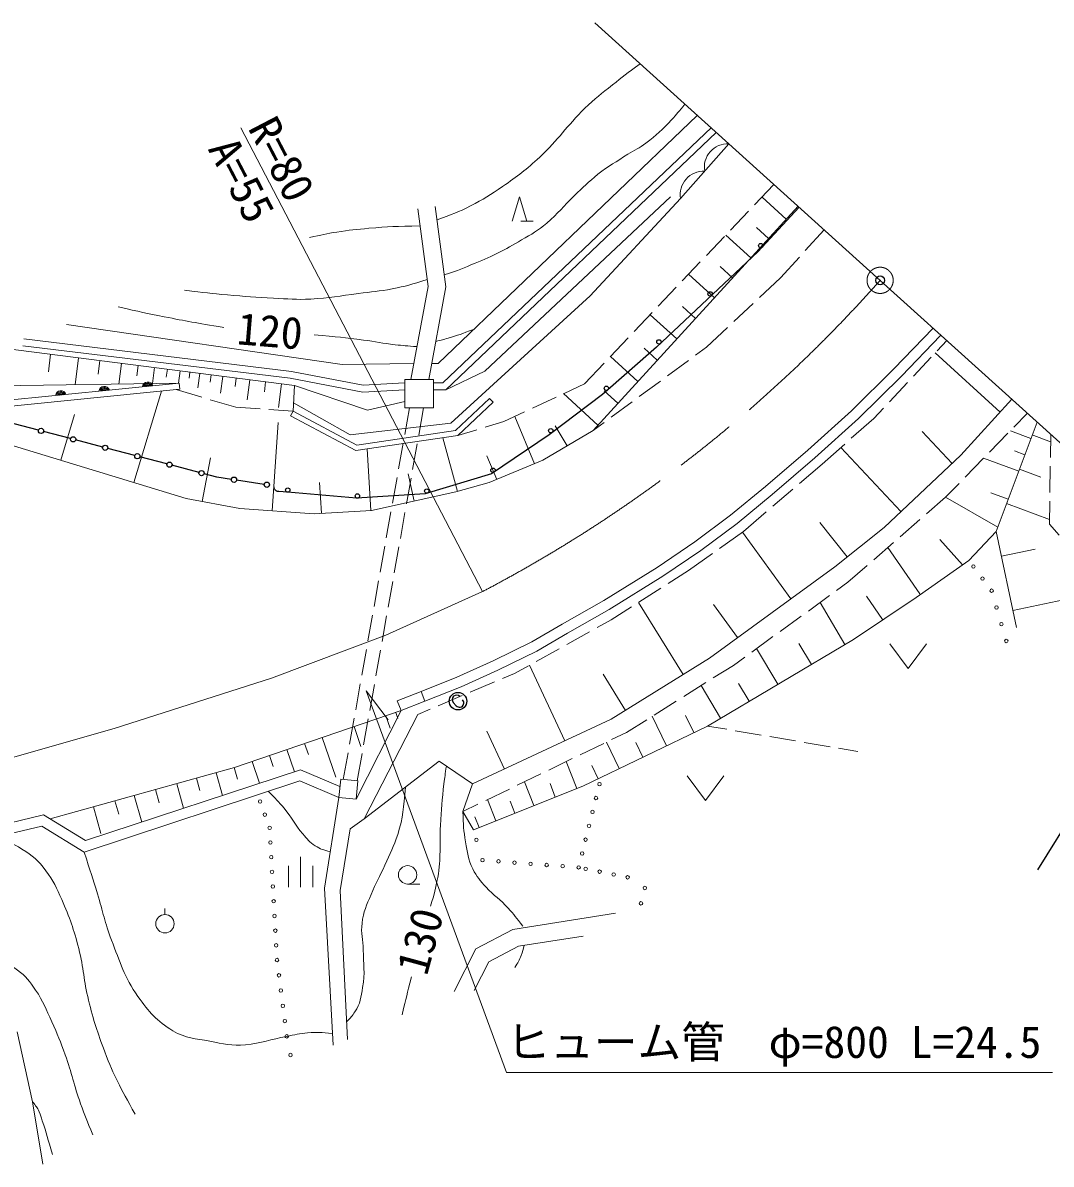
# Model space of a CAD drawing. Units: millimetres, scale not verified. Extents: x 40000 to 680000, y 20000 to 380000.
# Drawn here: x 302318 to 361176, y 254754 to 320085 of the extents above; entities that cross this region are included whole.
import ezdxf
from ezdxf.enums import TextEntityAlignment as Align

# ---------------------------------------------------------------- set-up
doc = ezdxf.new("R2010")
doc.units = ezdxf.units.MM
doc.header["$LTSCALE"] = 1000
doc.header["$PDMODE"] = 32
doc.header["$PDSIZE"] = 500
doc.linetypes.add('CHAIN', pattern=[18.5, 12, -1.5, 3.5, -1.5])
for name, color, linetype, lineweight in [('M-BGD', 7, 'Continuous', 25), ('M-BMK', 2, 'CHAIN', 13), ('M-BMK-OTRS', 5, 'Continuous', 25), ('M-STR-HTXT', 7, 'Continuous', 13), ('M-STR-STRC', 7, 'Continuous', 25), ('M-WORK', 1, 'Continuous', 13)]:
    doc.layers.add(name, color=color, linetype=linetype, lineweight=lineweight)
doc.layers.add('M-OTRS', color=6, linetype='Continuous')
doc.styles.add('ＭＳ ゴシック', font='')
doc.styles.get('ＭＳ ゴシック').set_extended_font_data('MS Gothic')

msp = doc.modelspace()

# ---------------------------------------------------------------- linework, layer by layer
at = {"layer": 'M-BGD'}
for p, q in [((303213, 296767), (301824, 297132)), ((305051, 296284), (303503, 296690)), ((306888, 295800), (305341, 296207)), ((308726, 295317), (307178, 295724)), ((310563, 294834), (309016, 295241)), ((312401, 294350), (310854, 294757)), ((313425, 294081), (312691, 294274)), ((314256, 293954), (313425, 294081)), ((316135, 293667), (314553, 293909))]:
    msp.add_line(p, q, dxfattribs=at)
for centre in [(303358, 296729), (305196, 296245), (307033, 295762), (308871, 295279), (310708, 294796), (312546, 294312), (314405, 293931), (316283, 293645)]:
    msp.add_circle(centre, 150, dxfattribs=at)
at = {"layer": 'M-BMK'}
for p, q in [((323085, 285025), (328627, 287529)), ((316558, 282574), (323085, 285025)), ((307554, 279697), (316558, 282574)), ((300627, 277726), (307554, 279697))]:
    msp.add_line(p, q, dxfattribs=at)
msp.add_circle((351385, 305345), 750, dxfattribs=at)
msp.add_arc((291505, 358395), 80000, 297.64719, 318.46132, dxfattribs=at)
at = {"layer": 'M-BMK-OTRS'}
for p, q in [((351385, 305345), (335053, 320085)), ((367717, 290605), (351385, 305345)), ((360412, 271594), (371990, 290301))]:
    msp.add_line(p, q, dxfattribs=at)
at = {"layer": 'M-OTRS'}
msp.add_point((351385, 305345), dxfattribs=at)
at = {"layer": 'M-STR-HTXT'}
for p, q in [((328627, 287529), (314794, 314075)), ((321971, 281853), (323224, 280183))]:
    msp.add_line(p, q, dxfattribs=at)
msp.add_lwpolyline([(321971, 281853), (330000, 260000), (361250, 260000)], dxfattribs=at)
at = {"layer": 'M-STR-STRC'}
for p, q in [((346744, 309534), (344392, 306969)), ((344392, 306969), (338577, 301512)), ((338577, 301512), (335487, 298801)), ((335487, 298801), (332441, 296507)), ((332441, 296507), (329142, 294261)), ((329142, 294261), (325352, 293125)), ((316695, 293503), (316698, 293533)), ((316701, 293452), (316695, 293503)), ((316725, 293390), (316701, 293452)), ((316752, 293347), (316725, 293390)), ((316789, 293314), (316752, 293347)), ((316846, 293279), (316789, 293314)), ((316895, 293265), (316846, 293279)), ((316975, 293258), (316895, 293265)), ((317473, 293215), (316975, 293258)), ((321420, 292873), (317473, 293215)), ((325352, 293125), (321420, 292873)), ((326953, 281181), (327121, 280995))]:
    msp.add_line(p, q, dxfattribs=at)
for centre, radius in [((344556, 307332), 125), ((341654, 304571), 125), ((338726, 301823), 125), ((335718, 299169), 125), ((332537, 296735), 125), ((329228, 294471), 125), ((317484, 293339), 125), ((325440, 293282), 125), ((321466, 293001), 125), ((327223, 281255), 500)]:
    msp.add_circle(centre, radius, dxfattribs=at)
for centre, start, end in [((327139, 281348), 41.99826, 221.99826), ((327306, 281162), 221.99826, 41.99826)]:
    msp.add_arc(centre, 250, start, end, dxfattribs=at)
at = {"layer": 'M-WORK'}
for p, q in [((326081, 300591), (340921, 314789)), ((326365, 299482), (341734, 314097)), ((326525, 299082), (342010, 313807)), ((342723, 313163), (339964, 310027)), ((344195, 309658), (345309, 310829)), ((328755, 300148), (339385, 310120)), ((330334, 308725), (330754, 310125)), ((330754, 310125), (331174, 308725)), ((334799, 304450), (339964, 310027)), ((346013, 308846), (344628, 310113)), ((325519, 304992), (324933, 309441)), ((326532, 304965), (325925, 309571)), ((334958, 296755), (346688, 309584)), ((342818, 308208), (343851, 309295)), ((331524, 308725), (330824, 308725)), ((345000, 307738), (344307, 308371)), ((341440, 306759), (342473, 307846)), ((343987, 306630), (342559, 307936)), ((347101, 307044), (348183, 308235)), ((345683, 305484), (346765, 306674)), ((340062, 305309), (341095, 306396)), ((342942, 305487), (342228, 306140)), ((341897, 304345), (340425, 305691)), ((344477, 304354), (345683, 305484)), ((324534, 299667), (325519, 304992)), ((325551, 299667), (326532, 304965)), ((326807, 297177), (334799, 304450)), ((338684, 303859), (339717, 304947)), ((340820, 303167), (340084, 303840)), ((343018, 302986), (344113, 304012)), ((337306, 302410), (338339, 303497)), ((339743, 301989), (338225, 303377)), ((304818, 302815), (320603, 300537)), ((341447, 301515), (342653, 302645)), ((352173, 300284), (354419, 302607)), ((317686, 300136), (302373, 301989)), ((335928, 300960), (336962, 302047)), ((352600, 299862), (354850, 302190)), ((354655, 301311), (355205, 301897)), ((301318, 301449), (317862, 299317)), ((317624, 299741), (302325, 301592)), ((338633, 300775), (337874, 301469)), ((340823, 301057), (341447, 301515)), ((358254, 297798), (354538, 301186)), ((303906, 301115), (303778, 300117)), ((305503, 300910), (305304, 299372)), ((306733, 300751), (306634, 299982)), ((307963, 300593), (307810, 299408)), ((320603, 300537), (324702, 300578)), ((325721, 300589), (326081, 300591)), ((334470, 299426), (335584, 300598)), ((337523, 299560), (335958, 300991)), ((339211, 299874), (340420, 300761)), ((353287, 299852), (354313, 300946)), ((308911, 300470), (308834, 299878)), ((309859, 300348), (309741, 299435)), ((310589, 300254), (310530, 299798)), ((311320, 300160), (311229, 299456)), ((311883, 300088), (311837, 299736)), ((312446, 300015), (312340, 299196)), ((313101, 299931), (313048, 299521)), ((321801, 299343), (317686, 300136)), ((326525, 299082), (328755, 300148)), ((349740, 297868), (352173, 300284)), ((311272, 299457), (295215, 297855)), ((295586, 299233), (311272, 299457)), ((311272, 299457), (311307, 299109)), ((313756, 299846), (313632, 298880)), ((314530, 299747), (314467, 299263)), ((315303, 299647), (315156, 298507)), ((316215, 299529), (316142, 298959)), ((317127, 299412), (316954, 298067)), ((321774, 298941), (317624, 299741)), ((317862, 299317), (317788, 297863)), ((317862, 299317), (322045, 297905)), ((324159, 299471), (321801, 299343)), ((324180, 299667), (325814, 299667)), ((324180, 298045), (324180, 299667)), ((325814, 299667), (325814, 298045)), ((325814, 299482), (326365, 299482)), ((333294, 298874), (334470, 299426)), ((337598, 298691), (338807, 299578)), ((350152, 297432), (352600, 299862)), ((351918, 298394), (352945, 299488)), ((311307, 299109), (296088, 297590)), ((308672, 293775), (310257, 299004)), ((312566, 298653), (311101, 299088)), ((324180, 299072), (321774, 298941)), ((325814, 299082), (326525, 299082)), ((327085, 296744), (329030, 298582)), ((329030, 298582), (329236, 298364)), ((331484, 298024), (332842, 298662)), ((335233, 297056), (333262, 298859)), ((336378, 298308), (335595, 299024)), ((314511, 298076), (313046, 298511)), ((315900, 297986), (314511, 298076)), ((317788, 297863), (316399, 297953)), ((317812, 298337), (321053, 296511)), ((322045, 297905), (324180, 298412)), ((324173, 296520), (324444, 298045)), ((325814, 298045), (324180, 298045)), ((324979, 296482), (325257, 298045)), ((327222, 296461), (329236, 298364)), ((335985, 297508), (337195, 298396)), ((351026, 297443), (351576, 298029)), ((356008, 295334), (358928, 298537)), ((295230, 297850), (311674, 292865)), ((304489, 295043), (305282, 297658)), ((317647, 297598), (317788, 297863)), ((317647, 297598), (321383, 295607)), ((317788, 297863), (321437, 295918)), ((328778, 296933), (329855, 297259)), ((329855, 297259), (331031, 297812)), ((331599, 294849), (330472, 297549)), ((347253, 295630), (349740, 297868)), ((347649, 295179), (350152, 297432)), ((349735, 296303), (351026, 297443)), ((359048, 296947), (359816, 297736)), ((316583, 292152), (316931, 297207)), ((321053, 296511), (326807, 297177)), ((321437, 295918), (327085, 296744)), ((327222, 296461), (328300, 296788)), ((332080, 295050), (334958, 296755)), ((333470, 295874), (332789, 297023)), ((334958, 296755), (335582, 297213)), ((355506, 294863), (353785, 296695)), ((358028, 290965), (360370, 297236)), ((360020, 296299), (358844, 296738)), ((321383, 295607), (327222, 296461)), ((323822, 294551), (324085, 296028)), ((324628, 294513), (324891, 295990)), ((327203, 293267), (326351, 296333)), ((348069, 294832), (349360, 295972)), ((357651, 295515), (358699, 296589)), ((360095, 296499), (361147, 296106)), ((361154, 296529), (361134, 295208)), ((322232, 292170), (322031, 295702)), ((329439, 293948), (328876, 295298)), ((344820, 293552), (347253, 295630)), ((352574, 292109), (349133, 295772)), ((351612, 291205), (356008, 295334)), ((359669, 295358), (359081, 295578)), ((312574, 292693), (313050, 295181)), ((329017, 293771), (332080, 295050)), ((345207, 293093), (347649, 295179)), ((346766, 293715), (348069, 294832)), ((356255, 294083), (357302, 295157)), ((359317, 294418), (357312, 295167)), ((361127, 294708), (361105, 293208)), ((323472, 292582), (323735, 294059)), ((324278, 292544), (324541, 294021)), ((324718, 292712), (324375, 294266)), ((359361, 294535), (360588, 294077)), ((319407, 292009), (319306, 293775)), ((327099, 293238), (329017, 293771)), ((342831, 291901), (344820, 293552)), ((345248, 292412), (346387, 293389)), ((355137, 292936), (355906, 293725)), ((311674, 292865), (314737, 292279)), ((322277, 292173), (327099, 293238)), ((343202, 291428), (345207, 293093)), ((354036, 291977), (355137, 292936)), ((358119, 291209), (355137, 292936)), ((358718, 292813), (357716, 293188)), ((361098, 292708), (361078, 291387)), ((314737, 292279), (319000, 291986)), ((319000, 291986), (322277, 292173)), ((323122, 290613), (323384, 292090)), ((323927, 290575), (324190, 292052)), ((343567, 290969), (344869, 292087)), ((358628, 292572), (361082, 291656)), ((340771, 290373), (342831, 291901)), ((341118, 289884), (343202, 291428)), ((349505, 289515), (347933, 291476)), ((352529, 290663), (353660, 291648)), ((361078, 291387), (361632, 290761)), ((342198, 289995), (343567, 290969)), ((346281, 287114), (343504, 290925)), ((348788, 288940), (351612, 291205)), ((356465, 289313), (358028, 290965)), ((358028, 290965), (359187, 285472)), ((322771, 288644), (323034, 290121)), ((323577, 288606), (323840, 290083)), ((338622, 288917), (340771, 290373)), ((351021, 289349), (352152, 290334)), ((356108, 289069), (354801, 290504)), ((338949, 288414), (341118, 289884)), ((340423, 288731), (341791, 289705)), ((353660, 287392), (351834, 290058)), ((358327, 289547), (360262, 289956)), ((335567, 287016), (338622, 288917)), ((341622, 283719), (348788, 288940)), ((349543, 288061), (350644, 289020)), ((353446, 287200), (356465, 289313)), ((322421, 286675), (322684, 288152)), ((323226, 286637), (323489, 288114)), ((335874, 286501), (338949, 288414)), ((339262, 287994), (340423, 288731)), ((337574, 286922), (338840, 287726)), ((348897, 287592), (349543, 288061)), ((333187, 285667), (335567, 287016)), ((340109, 282780), (337548, 286905)), ((347278, 286417), (348492, 287298)), ((349375, 284502), (347949, 286905)), ((349858, 284789), (353446, 287200)), ((351527, 285932), (350614, 287264)), ((358980, 286451), (362851, 287268)), ((322070, 284706), (322333, 286183)), ((333486, 285146), (335874, 286501)), ((335992, 285916), (337152, 286654)), ((343232, 284892), (341844, 286798)), ((322876, 284668), (323139, 286144)), ((331446, 284654), (333187, 285667)), ((335196, 285474), (335992, 285916)), ((345659, 285243), (346873, 286124)), ((331730, 284125), (333486, 285146)), ((333448, 284502), (334759, 285231)), ((344040, 284068), (345254, 284949)), ((321720, 282737), (321983, 284214)), ((329244, 283571), (331446, 284654)), ((331701, 283529), (333011, 284259)), ((341506, 279833), (349858, 284789)), ((345531, 282221), (344316, 284268)), ((347453, 283361), (346740, 284563)), ((351937, 284530), (352987, 283130)), ((352987, 283130), (354037, 284530)), ((322526, 282699), (322788, 284175)), ((327166, 282630), (329244, 283571)), ((329500, 283028), (331730, 284125)), ((336001, 280229), (341622, 283719)), ((342989, 283306), (343636, 283775)), ((327402, 282078), (329500, 283028)), ((330468, 282844), (331264, 283286)), ((333342, 278989), (331322, 283319)), ((341838, 282583), (342989, 283306)), ((321369, 280768), (321632, 282245)), ((325112, 281807), (327166, 282630)), ((327929, 281771), (329311, 282355)), ((329771, 282549), (330468, 282844)), ((336809, 280731), (335528, 282793)), ((340144, 281520), (341415, 282318)), ((343893, 281249), (343285, 282273)), ((322175, 280730), (322438, 282206)), ((325112, 281807), (323745, 281269)), ((325330, 281252), (325112, 281807)), ((325335, 281250), (327402, 282078)), ((342255, 280278), (341145, 282148)), ((323745, 281269), (323963, 280714)), ((323963, 280714), (325330, 281252)), ((326087, 280992), (327469, 281576)), ((338450, 280457), (339720, 281255)), ((314426, 277455), (323963, 280714)), ((321019, 278799), (321282, 280276)), ((323963, 280714), (321395, 275641)), ((321857, 274517), (324929, 280502)), ((323099, 280419), (323342, 279708)), ((323667, 280613), (323789, 280258)), ((324929, 280502), (325626, 280797)), ((339155, 278702), (338342, 280390)), ((340723, 279456), (340251, 280436)), ((321279, 279797), (321667, 278659)), ((321825, 278760), (322088, 280237)), ((328063, 276526), (336001, 280229)), ((334367, 276397), (341506, 279833)), ((336875, 279469), (338026, 280192)), ((341506, 279833), (342604, 279648)), ((319458, 279174), (320236, 276899)), ((329878, 277372), (328868, 279538)), ((336019, 279055), (336875, 279469)), ((343097, 279564), (344576, 279314)), ((345069, 279231), (346548, 278981)), ((317432, 278482), (317865, 277216)), ((318445, 278828), (318661, 278195)), ((334219, 278185), (335569, 278838)), ((336454, 277401), (335726, 278913)), ((337804, 278051), (337398, 278896)), ((347041, 278897), (348520, 278647)), ((349013, 278564), (350110, 278378)), ((315442, 277802), (315867, 276558)), ((316437, 278142), (316649, 277520)), ((320660, 276782), (320931, 278307)), ((321459, 276706), (321737, 278268)), ((321857, 274517), (326145, 277828)), ((326145, 277828), (328063, 276526)), ((332418, 277314), (333769, 277967)), ((334024, 276260), (333412, 277795)), ((303882, 274512), (314426, 277455)), ((305899, 273279), (318207, 277328)), ((313375, 277161), (313739, 275858)), ((314418, 277452), (314599, 276801)), ((318207, 277328), (320469, 276374)), ((330618, 276443), (331968, 277096)), ((335244, 276819), (334880, 277575)), ((305823, 272622), (318181, 276688)), ((311125, 276533), (311518, 275127)), ((312250, 276847), (312446, 276144)), ((318181, 276688), (320409, 275749)), ((320408, 275736), (320510, 276797)), ((320510, 276797), (321496, 276702)), ((321496, 276702), (321395, 275641)), ((328063, 276526), (327511, 274940)), ((328106, 273901), (334367, 276397)), ((331569, 275282), (331027, 276641)), ((332796, 275771), (332491, 276538)), ((340338, 276977), (341388, 275577)), ((341388, 275577), (342438, 276977)), ((308698, 275856), (309121, 274339)), ((309911, 276195), (310123, 275436)), ((320408, 275736), (319589, 270555)), ((321395, 275641), (320408, 275736)), ((328817, 275572), (330168, 276225)), ((306367, 275205), (306790, 273688)), ((307593, 275548), (307805, 274789)), ((327511, 274940), (328367, 275354)), ((329394, 274415), (328914, 275619)), ((330482, 274848), (330211, 275528)), ((296628, 273092), (303502, 274744)), ((303502, 274744), (305899, 273279)), ((321055, 273943), (321857, 274517)), ((327511, 274940), (328106, 273901)), ((328431, 274031), (328191, 274633)), ((296769, 272509), (303401, 274103)), ((303401, 274103), (305823, 272622)), ((320475, 270426), (321055, 273943)), ((317519, 270605), (317519, 271830)), ((318219, 270605), (318219, 272355)), ((318919, 270605), (318919, 271830)), ((319589, 270555), (320075, 261568)), ((324340, 270791), (325040, 270791)), ((320910, 261888), (320475, 270426)), ((310453, 269039), (310453, 269389)), ((330361, 268196), (336235, 269115)), ((328243, 267077), (330361, 268196)), ((328991, 266341), (330680, 267233)), ((330680, 267233), (334385, 267813)), ((327004, 264639), (328243, 267077)), ((328158, 264702), (328991, 266341)), ((301986, 262320), (302879, 258324)), ((302879, 258324), (303465, 254754))]:
    msp.add_line(p, q, dxfattribs=at)
for centre, radius in [((356726, 288967), 100), ((357248, 288274), 100), ((357769, 287581), 100), ((358049, 286621), 100), ((358329, 285661), 100), ((358608, 284701), 100), ((335321, 276507), 100), ((335122, 275712), 100), ((315897, 275515), 100), ((316169, 274762), 100), ((334924, 274918), 100), ((316442, 274009), 100), ((334726, 274124), 100), ((316489, 273168), 100), ((328280, 273319), 100), ((334527, 273329), 100), ((334329, 272535), 100), ((316536, 272327), 100), ((324340, 271316), 525), ((328627, 272154), 100), ((329544, 272085), 100), ((330461, 272016), 100), ((331379, 271947), 100), ((332296, 271878), 100), ((333213, 271809), 100), ((334130, 271740), 100), ((316583, 271486), 100), ((334531, 271660), 100), ((335333, 271498), 100), ((336135, 271336), 100), ((336936, 271175), 100), ((316630, 270645), 100), ((337915, 270566), 100), ((316677, 269804), 100), ((337698, 269681), 100), ((310453, 268514), 525), ((316725, 268963), 100), ((316772, 268122), 100), ((316819, 267281), 100), ((316866, 266440), 100), ((316977, 265566), 100), ((317088, 264692), 100), ((317199, 263818), 100), ((317310, 262944), 100), ((317421, 262070), 100), ((317638, 261003), 100)]:
    msp.add_circle(centre, radius, dxfattribs=at)
for centre, radius, start, end in [((342664, 311824), 1340, 87.49085, 189.83621), ((341285, 310256), 1340, 87.49085, 189.83621), ((306981, 298974), 305, 16.08732, 175.3096), ((306981, 298974), 244, 18.72544, 172.67148), ((309468, 299222), 305, 16.08732, 175.3096), ((309468, 299222), 244, 18.72544, 172.67148), ((309468, 299222), 183, 23.18889, 168.20803), ((309468, 299222), 122, 32.49475, 158.90218), ((309468, 299222), 100, 39.06547, 152.33145), ((304493, 298725), 305, 16.08732, 175.3096), ((304493, 298725), 244, 18.72544, 172.67148), ((304493, 298725), 183, 23.18889, 168.20803), ((304493, 298725), 122, 32.49475, 158.90218), ((304493, 298725), 100, 39.06547, 152.33145), ((306981, 298974), 183, 23.18889, 168.20803), ((306981, 298974), 122, 32.49475, 158.90218), ((306981, 298974), 100, 39.06547, 152.33145)]:
    msp.add_arc(centre, radius, start, end, dxfattribs=at)
for points, knots in [([(326025, 308812), (326931, 309134), (327216, 309238), (327938, 309601), (328689, 309979), (329082, 310246), (329776, 310720), (330651, 311319), (331134, 311674), (331907, 312399), (332993, 313416), (333423, 314161), (334491, 315196), (335069, 315756), (335437, 316023), (336063, 316528), (336670, 317018), (336876, 317172), (337645, 317746)], [0, 0, 0, 0, 1, 1, 1, 2, 2, 2, 3, 3, 3, 4, 4, 4, 5, 5, 5, 6, 6, 6, 6]), ([(326441, 305651), (327284, 305943), (327525, 306039), (328204, 306325), (329277, 306776), (329870, 307060), (330868, 307657), (331448, 308003), (331794, 308177), (332307, 308616), (332967, 309180), (333251, 309588), (333879, 310188), (334395, 310681), (334680, 310965), (335237, 311413), (335863, 311916), (336269, 312122), (336942, 312559), (337342, 312818), (337608, 312902), (337981, 313198), (338587, 313679), (338925, 313959), (339447, 314530), (339758, 314870), (339869, 314997), (340206, 315435)], [0, 0, 0, 0, 1, 1, 1, 2, 2, 2, 3, 3, 3, 4, 4, 4, 5, 5, 5, 6, 6, 6, 7, 7, 7, 8, 8, 8, 9, 9, 9, 9]), ([(318720, 307790), (319462, 307962), (319674, 308008), (320292, 308110), (321005, 308227), (321410, 308255), (322130, 308323), (323272, 308429), (323661, 308428), (325062, 308467)], [0, 0, 0, 0, 1, 1, 1, 2, 2, 2, 3, 3, 3, 3]), ([(311580, 304779), (312760, 304637), (313072, 304600), (314031, 304513), (315060, 304420), (315637, 304374), (316669, 304327), (317501, 304289), (317969, 304225), (318800, 304273), (319867, 304335), (320457, 304457), (321517, 304593), (322278, 304690), (322710, 304712), (323462, 304859), (324257, 305015), (324536, 305103), (325467, 305386)], [0, 0, 0, 0, 1, 1, 1, 2, 2, 2, 3, 3, 3, 4, 4, 4, 5, 5, 5, 6, 6, 6, 6]), ([(307771, 303820), (309041, 303538), (309375, 303467), (310408, 303261), (311735, 302997), (312169, 302927), (313818, 302648)], [0, 0, 0, 0, 1, 1, 1, 2, 2, 2, 2]), ([(325954, 301846), (326292, 301929), (326385, 301957), (326659, 302035), (327235, 302201), (327423, 302280), (328110, 302532)], [0, 0, 0, 0, 1, 1, 1, 2, 2, 2, 2]), ([(318987, 302222), (320347, 302100), (320711, 302074), (321810, 301929), (322519, 301835), (322911, 301741), (323622, 301662), (324113, 301608), (324278, 301593), (324882, 301549)], [0, 0, 0, 0, 1, 1, 1, 2, 2, 2, 3, 3, 3, 3]), ([(326565, 277543), (326486, 277058), (326471, 276924), (326420, 276527), (326301, 275602), (326288, 275077), (326224, 274147), (326145, 272982), (326281, 272310), (326065, 271163), (325942, 270517), (325890, 270268), (325656, 269529)], [0, 0, 0, 0, 1, 1, 1, 2, 2, 2, 3, 3, 3, 4, 4, 4, 4]), ([(316375, 276094), (316815, 275655), (316941, 275518), (317275, 275124), (317732, 274584), (317872, 274190), (318340, 273659), (318595, 273370), (318723, 273178), (319051, 272975), (319359, 272784), (319527, 272740), (319919, 272645)], [0, 0, 0, 0, 1, 1, 1, 2, 2, 2, 3, 3, 3, 4, 4, 4, 4]), ([(320857, 262918), (321088, 263133), (321165, 263238), (321323, 263473), (321643, 263950), (321668, 264310), (321767, 264876), (321911, 265703), (321819, 266185), (321802, 267025), (321790, 267622), (321662, 267959), (321731, 268552), (321809, 269217), (322000, 269564), (322246, 270186), (322515, 270864), (322747, 271208), (323045, 271873), (323349, 272552), (323547, 272924), (323774, 273632), (324099, 274652), (324105, 275096), (324216, 276339)], [0, 0, 0, 0, 1, 1, 1, 2, 2, 2, 3, 3, 3, 4, 4, 4, 5, 5, 5, 6, 6, 6, 7, 7, 7, 8, 8, 8, 8]), ([(327511, 274940), (327534, 274134), (327537, 273872), (327659, 273201), (327770, 272584), (327797, 272213), (328073, 271650), (328295, 271198), (328493, 270981), (328831, 270608), (329288, 270104), (329643, 269919), (330098, 269412), (330443, 269028), (330561, 268880), (330927, 268382)], [0, 0, 0, 0, 1, 1, 1, 2, 2, 2, 3, 3, 3, 4, 4, 4, 5, 5, 5, 5]), ([(300634, 273438), (301378, 273239), (301683, 273152), (302268, 272794), (302884, 272418), (303203, 272129), (303636, 271551), (304077, 270962), (304243, 270572), (304542, 269899), (305012, 268838), (305230, 268218), (305518, 267093), (305810, 265954), (305797, 265278), (306078, 264136), (306367, 262960), (306579, 262311), (307010, 261179), (307562, 259731), (307858, 259234), (308742, 257609)], [0, 0, 0, 0, 1, 1, 1, 2, 2, 2, 3, 3, 3, 4, 4, 4, 5, 5, 5, 6, 6, 6, 7, 7, 7, 7]), ([(305823, 272622), (306202, 271460), (306298, 271162), (306592, 270222), (306913, 269195), (307002, 268589), (307391, 267585), (307896, 266283), (308100, 265486), (308909, 264348), (309543, 263458), (309976, 262962), (310908, 262390), (311640, 261940), (312181, 261952), (313025, 261791), (313811, 261641), (314266, 261526), (315063, 261591), (316000, 261667), (316497, 261898), (317421, 262070), (317888, 262158), (318147, 262231), (318620, 262270), (319172, 262316), (319388, 262291), (320039, 262236)], [0, 0, 0, 0, 1, 1, 1, 2, 2, 2, 3, 3, 3, 4, 4, 4, 5, 5, 5, 6, 6, 6, 7, 7, 7, 8, 8, 8, 9, 9, 9, 9]), ([(331015, 267286), (330957, 267015), (330932, 266925), (330848, 266704), (330738, 266417), (330666, 266315), (330475, 266011)], [0, 0, 0, 0, 1, 1, 1, 2, 2, 2, 2]), ([(299788, 266436), (300211, 266456), (300375, 266448), (300743, 266383), (301273, 266290), (301595, 266196), (302022, 265868), (302500, 265499), (302713, 265214), (303052, 264713), (303497, 264056), (303639, 263621), (303975, 262902), (304311, 262183), (304466, 261764), (304739, 261019), (305134, 259940), (305233, 259293), (305627, 258213), (305882, 257513), (305971, 257278), (306320, 256437)], [0, 0, 0, 0, 1, 1, 1, 2, 2, 2, 3, 3, 3, 4, 4, 4, 5, 5, 5, 6, 6, 6, 7, 7, 7, 7]), ([(302879, 258324), (303067, 258081), (303140, 257997), (303252, 257756), (303341, 257563), (303361, 257442), (303429, 257241), (303682, 256492), (303744, 256241), (304015, 255305)], [0, 0, 0, 0, 1, 1, 1, 2, 2, 2, 3, 3, 3, 3])]:
    msp.add_open_spline(points, degree=3, knots=knots, dxfattribs=at)
msp.add_open_spline([(324555, 265480), (324289, 264387), (324289, 264387), (324022, 263295)], degree=3, dxfattribs=at)

# ---------------------------------------------------------------- texts
at = {"layer": 'M-STR-HTXT', "style": 'ＭＳ ゴシック'}
for s, p in [('R=80', (315984, 314497)), ('A=55', (313696, 313294))]:
    msp.add_text(s, height=1833, rotation=297.524, dxfattribs=at).set_placement(p, align=Align.MIDDLE_LEFT)
msp.add_text('ヒューム管\u3000φ=800 L=24.5', height=1833, dxfattribs=at).set_placement((330000, 261750), align=Align.MIDDLE_LEFT)
at = {"layer": 'M-WORK', "style": 'ＭＳ ゴシック'}
for s, rotation, p in [('120', 355.285, (314600, 302603)), ('130', 74.787, (324557, 265718))]:
    msp.add_text(s, height=1833, rotation=rotation, dxfattribs=at).set_placement(p, align=Align.MIDDLE_LEFT)

doc.saveas('drawing.dxf')
